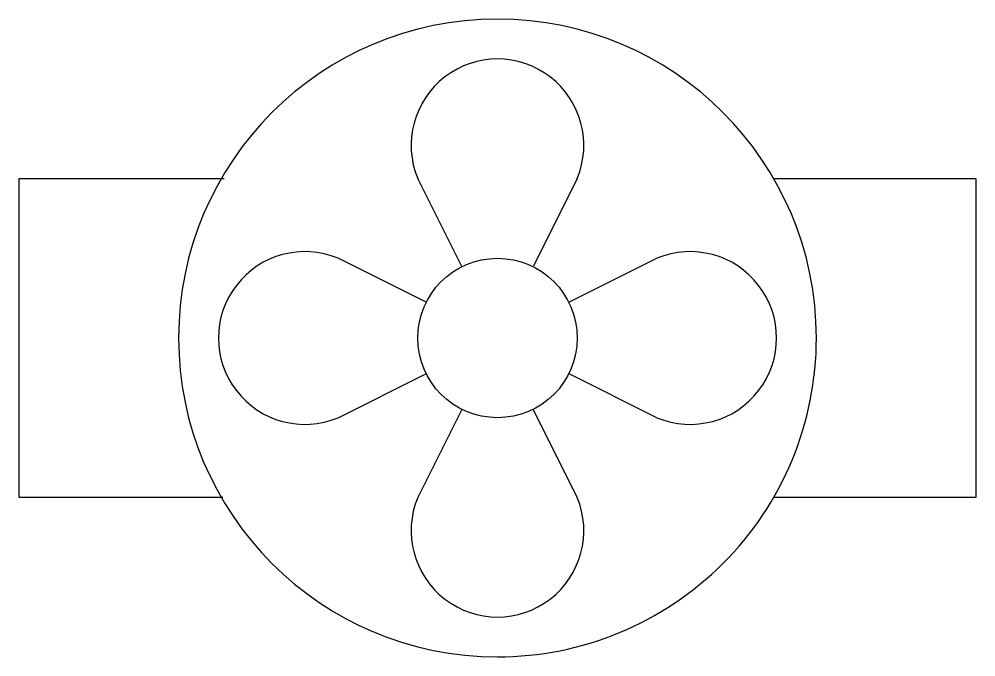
# Model space of a CAD drawing. Header units: inches. Extents: x 69.519 to 70.119, y 106.748 to 107.148.
import ezdxf

# ---------------------------------------------------------------- set-up
doc = ezdxf.new("R2010")
doc.units = ezdxf.units.IN
doc.header["$MEASUREMENT"] = 0

# ---------------------------------------------------------------- blocks, each defined once
blk = doc.blocks.new('Вентилятор')
for p, q in [((0, 0), (0, 0.1)), ((0, 0.1), (0.12869, 0.1)), ((0.27761, 0.04479), (0.25, 0.1)), ((0.35, 0.1), (0.32248, 0.04496)), ((0.47301, 0.1), (0.6, 0.1)), ((0.6, 0.1), (0.6, 0)), ((0.25521, 0.02239), (0.2, 0.05)), ((0.34479, 0.02239), (0.4, 0.05)), ((0, -0.1), (0, 0)), ((0.6, 0), (0.6, -0.1)), ((0.2, -0.05), (0.25504, -0.02248)), ((0.4, -0.05), (0.34496, -0.02248)), ((0.27761, -0.04479), (0.25, -0.1)), ((0.35, -0.1), (0.32248, -0.04496)), ((0.12784, -0.1), (0, -0.1)), ((0.6, -0.1), (0.47361, -0.1))]:
    blk.add_line(p, q)
blk.add_circle((0.3, 0), 0.05)
for centre, radius, start, end in [((0.3, 0), 0.2, 90, 180), ((0.3, 0), 0.2, 0, 90), ((0.3, 0.12083), 0.05417, 337.3801, 202.6199), ((0.17917, 0), 0.05417, 67.38014, 292.6199), ((0.42083, 0), 0.05417, 247.3801, 112.6199), ((0.3, 0), 0.2, 180, 270), ((0.3, 0), 0.2, 270, 0.00002), ((0.3, -0.12083), 0.05417, 157.3801, 22.61987)]:
    blk.add_arc(centre, radius, start, end)

msp = doc.modelspace()

# ---------------------------------------------------------------- block references
msp.add_blockref('Вентилятор', (69.51854, 106.94808))

doc.saveas('drawing.dxf')
